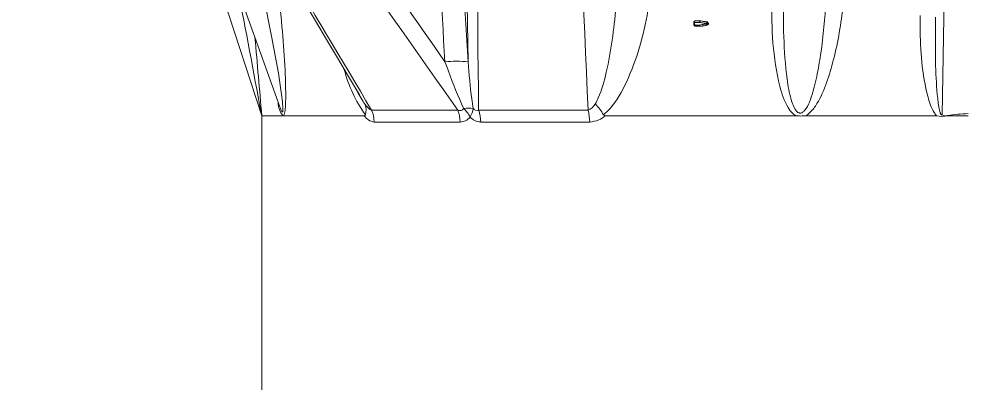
# Model space of a CAD drawing. Extents: x 8 to 113, y 2 to 87.
# Drawn here: x 45.588 to 48.987, y 20.408 to 21.711 of the extents above; entities that cross this region are included whole.
import ezdxf

# ---------------------------------------------------------------- set-up
doc = ezdxf.new("R2010")
doc.units = 0
doc.header["$MEASUREMENT"] = 0
doc.layers.add('OBJECT', color=7, linetype='CONTINUOUS')

msp = doc.modelspace()

# ---------------------------------------------------------------- linework, layer by layer
at = {"layer": 'OBJECT', "linetype": 'Continuous', "lineweight": 15}
for p, q in [((48.9355, 23.7393), (48.8949, 21.3682)), ((45.9465, 22.9301), (46.4572, 21.3647)), ((48.0046, 21.6989), (48.005, 21.6897)), ((48.0258, 21.6986), (48.0077, 21.6986)), ((48.0096, 21.7041), (48.0277, 21.7041)), ((48.0277, 21.7041), (48.0295, 21.7041)), ((48.0301, 21.704), (48.0284, 21.704)), ((48.051, 21.7005), (48.0528, 21.7005)), ((48.057, 21.6955), (48.055, 21.6955)), ((48.055, 21.6938), (48.057, 21.6938)), ((48.0081, 21.6894), (48.0261, 21.6894)), ((48.028, 21.6848), (48.01, 21.6848)), ((48.0301, 21.6848), (48.028, 21.6848)), ((48.0287, 21.6849), (48.0309, 21.6849)), ((48.0533, 21.6889), (48.0512, 21.6889)), ((46.8509, 21.3845), (47.1598, 21.3845)), ((47.2342, 21.3845), (47.6263, 21.3845)), ((46.4572, 21.3647), (46.4572, 18.7903)), ((46.5327, 21.3647), (46.4573, 21.3647)), ((46.8242, 21.3647), (46.5346, 21.3647)), ((48.3705, 21.3647), (47.6893, 21.3647)), ((48.8747, 21.3647), (48.4051, 21.3647)), ((48.9872, 21.3647), (48.9132, 21.3647)), ((47.1674, 21.3421), (46.8599, 21.3421)), ((47.632, 21.3421), (47.2415, 21.3421))]:
    msp.add_line(p, q, dxfattribs=at)
at = {"layer": 'OBJECT', "linetype": 'Continuous', "lineweight": 15, "flags": 128}
for points in [[(46.0174, 22.8044), (46.0428, 22.7335), (46.0952, 22.5872), (46.1439, 22.4513), (46.2116, 22.2623), (46.2774, 22.0786), (46.3008, 22.0132), (46.3315, 21.9274), (46.3702, 21.8195), (46.443, 21.6164), (46.5219, 21.3961)], [(46.5227, 21.3943), (46.5254, 21.3869), (46.529, 21.3798), (46.5305, 21.3784), (46.5313, 21.3784), (46.5323, 21.38), (46.5328, 21.3823), (46.5331, 21.3905), (46.5315, 21.4139), (46.5284, 21.4405), (46.5168, 21.5171), (46.4927, 21.6496), (46.4656, 21.7827), (46.4656, 21.7827), (46.4656, 21.7827)], [(48.0077, 21.6986), (48.0068, 21.6986), (48.0061, 21.6986), (48.0055, 21.6987), (48.005, 21.6987), (48.0047, 21.6988), (48.0046, 21.6989), (48.0046, 21.6989)], [(48.0077, 21.6986), (48.0077, 21.6996), (48.0078, 21.7007), (48.008, 21.7016), (48.0082, 21.7024), (48.0085, 21.7031), (48.0088, 21.7036), (48.0092, 21.704), (48.0096, 21.7041)], [(48.0277, 21.7041), (48.0273, 21.704), (48.0269, 21.7036), (48.0266, 21.7031), (48.0263, 21.7024), (48.0261, 21.7016), (48.0259, 21.7007), (48.0258, 21.6996), (48.0258, 21.6986)], [(48.0081, 21.6894), (48.0072, 21.6894), (48.0064, 21.6894), (48.0058, 21.6894), (48.0054, 21.6895), (48.0051, 21.6896), (48.005, 21.6897), (48.005, 21.6897)], [(48.0081, 21.6894), (48.0081, 21.6885), (48.0082, 21.6876), (48.0084, 21.6868), (48.0087, 21.6861), (48.009, 21.6856), (48.0093, 21.6852), (48.0096, 21.6849), (48.01, 21.6848)], [(48.0261, 21.6894), (48.0262, 21.6885), (48.0263, 21.6876), (48.0265, 21.6868), (48.0267, 21.6861), (48.027, 21.6856), (48.0273, 21.6852), (48.0277, 21.6849), (48.028, 21.6848)]]:
    msp.add_lwpolyline(points, dxfattribs=at)
at = {"layer": 'OBJECT', "linetype": 'Continuous', "lineweight": 15}
for centre, radius, start, end in [((104.7579, 61.848), 70.3293, 212.796078, 214.951612), ((63.8178, 21.9053), 16.6248, 173.61513, 181.19895), ((98.3592, 57.7552), 62.8029, 212.844915, 215.388947), ((64.5325, 21.6909), 17.301, 173.35496, 181.01476), ((96.1043, 50.9594), 57.4601, 208.458415, 210.913777), ((101.7276, 54.2874), 63.9848, 208.683276, 210.946028), ((-15.1588, 18.8003), 62.8382, 2.356981, 4.359465), ((22.6951, 17.1232), 24.1368, 10.15147, 11.21371), ((48.0096, 21.6991), 0.005, 90, 182.1361), ((48.0318, 21.6991), 0.00603, 125.0704, 184.64), ((48.0277, 21.6998), 0.00426, 81.0338, 89.9967), ((48.0546, 21.6955), 0.00611, 125.9576, 184.5053), ((48.0491, 21.7313), 0.0363, 269.1317, 279.366), ((48.0491, 21.7296), 0.0363, 269.1317, 279.366), ((48.0537, 21.6933), 0.00512, 179.8878, 240.2112), ((48.0501, 21.6957), 0.00489, 358.2202, 78.9307), ((48.0501, 21.6936), 0.0049, 282.0338, 1.7309), ((48.0518, 21.6954), 0.00516, 1.2679, 78.9005), ((48.0524, 21.6934), 0.00465, 281.289, 4.6857), ((48.01, 21.6898), 0.005, 182.1361, 270), ((48.0312, 21.6894), 0.00508, 179.8879, 241.0442), ((48.028, 21.6891), 0.00426, 270.0045, 279.9726), ((9.8181, 18.3032), 36.7668, 4.77643, 5.21443), ((47.155, 21.1844), 0.3753, 83.6435, 96.3565), ((47.2246, 21.6523), 0.4877, 194.5293, 215.6951), ((46.5922, 21.4121), 0.0761, 180.8788, 218.6102), ((46.8749, 21.4354), 0.0563, 210.8755, 244.7712), ((46.7699, 21.3842), 0.0609, 344.2986, 21.4771), ((46.7562, 21.3424), 0.1036, 359.8376, 23.9701), ((47.1669, 21.3988), 0.0159, 243.4123, 330.0818), ((47.0489, 21.3426), 0.1185, 359.7659, 20.7097), ((47.1978, 21.2688), 0.1232, 82.0197, 97.9803), ((47.0795, 21.2894), 0.1433, 29.566, 45.0644), ((47.1298, 21.4034), 0.086, 329.7625, 351.5832), ((47.2281, 21.3986), 0.0153, 210.4441, 293.4626), ((47.1186, 21.3426), 0.123, 359.755, 19.9122), ((47.6066, 21.4338), 0.0531, 291.7724, 329.0773), ((47.4774, 21.3428), 0.1546, 359.7346, 15.643), ((47.5181, 21.2744), 0.1882, 29.7509, 44.6119), ((46.4142, 21.3602), 0.0434, 5.8426, 23.1842), ((46.4573, 21.2855), 0.0791, 89.979, 90.0384), ((46.8247, 21.3686), 0.00399, 263.7552, 347.6407), ((47.1999, 21.3656), 0.01, 266.9963, 269.8431), ((47.1999, 21.3556), 0.0000884, 91.0273, 122.3492), ((47.2422, 21.3915), 0.0493, 219.4872, 269.2649), ((47.6882, 21.3731), 0.00852, 218.8412, 277.269), ((48.894, 21.4319), 0.0699, 253.9898, 286.0102), ((48.9076, 21.3859), 0.0218, 234.2872, 285.7451)]:
    msp.add_arc(centre, radius, start, end, dxfattribs=at)
for centre, major_axis, ratio, start_param, end_param in [((48.9745, 21.7129), (2.588, -0.348), 0.055314, 4.345572, 4.354964), ((48.9739, 21.713), (2.5834, -0.3473), 0.055314, 4.345867, 4.355276), ((49.0452, 21.6875), (2.5864, 0.3878), 0.061372, 1.95604, 1.96545), ((49.0443, 21.6873), (2.5809, 0.387), 0.061372, 1.95569, 1.96512), ((49.0072, 15.3513), (0, 6.0211), 0.312866, 0.010617, 0.049763)]:
    msp.add_ellipse(centre, major_axis=major_axis, ratio=ratio, start_param=start_param, end_param=end_param, dxfattribs=at)
for points, knots in [([(47.1135, 21.5574), (47.0887, 21.9654), (47.0365, 22.8246), (46.9845, 23.6837), (46.9572, 24.1349)], [0, 0, 0, 0, 0.474885, 1, 1, 1, 1]), ([(47.0273, 24.1349), (47.0571, 23.6837), (47.1139, 22.8246), (47.17, 21.9654), (47.1966, 21.5574)], [0, 0, 0, 0, 0.525115, 1, 1, 1, 1]), ([(48.3259, 21.7786), (48.3259, 21.7786), (48.3253, 21.7287), (48.3264, 21.6282), (48.3359, 21.5032), (48.352, 21.4209), (48.367, 21.3875), (48.3761, 21.3772), (48.3822, 21.3744), (48.3869, 21.3739), (48.3909, 21.3747), (48.3967, 21.3778), (48.4082, 21.3894), (48.4255, 21.4258), (48.4424, 21.4868), (48.4635, 21.6002), (48.4809, 21.7754), (48.4849, 21.9247), (48.484, 22.0105), (48.484, 22.0105)], [0, 0, 0, 0, 0.000002, 0.13936, 0.279474, 0.347575, 0.368421, 0.378922, 0.38408, 0.386608, 0.391877, 0.395455, 0.405533, 0.437777, 0.508199, 0.58355, 0.76063, 0.999998, 1, 1, 1, 1]), ([(48.5542, 22.0163), (48.5515, 21.9269), (48.5468, 21.7712), (48.5143, 21.5896), (48.4787, 21.4729), (48.4501, 21.4098), (48.4222, 21.3745), (48.4079, 21.3662), (48.4051, 21.3647)], [0, 0, 0, 0, 0.390225, 0.68028, 0.805388, 0.925806, 0.985975, 1, 1, 1, 1]), ([(47.6521, 21.4066), (47.6558, 21.4138), (47.6736, 21.4485), (47.6941, 21.5257), (47.7139, 21.6349), (47.7295, 21.7779), (47.7302, 21.884), (47.7306, 21.9496)], [0, 0, 0, 0, 0.047487, 0.228455, 0.440579, 0.654246, 1, 1, 1, 1]), ([(47.8594, 21.9569), (47.8555, 21.884), (47.8493, 21.7658), (47.8128, 21.6084), (47.7692, 21.4899), (47.7238, 21.4072), (47.6895, 21.3752), (47.6815, 21.3678)], [0, 0, 0, 0, 0.337985, 0.547773, 0.757119, 0.94375, 1, 1, 1, 1]), ([(46.5198, 21.7884), (46.5243, 21.7421), (46.5333, 21.6494), (46.5411, 21.5295), (46.5435, 21.4469), (46.5425, 21.4026), (46.5407, 21.3811), (46.5378, 21.3685), (46.5358, 21.3652), (46.5346, 21.3647), (46.5346, 21.3647)], [0, 0, 0, 0, 0.307452, 0.614313, 0.797966, 0.866182, 0.934529, 0.967169, 0.999915, 1, 1, 1, 1]), ([(48.3705, 21.3647), (48.3668, 21.3671), (48.3555, 21.3745), (48.3316, 21.4087), (48.3035, 21.4938), (48.2853, 21.6259), (48.2836, 21.7312), (48.2827, 21.7844)], [0, 0, 0, 0, 0.029981, 0.093332, 0.278774, 0.635587, 1, 1, 1, 1]), ([(48.0485, 21.6951), (48.0454, 21.6955), (48.0379, 21.6967), (48.0303, 21.6979), (48.0258, 21.6986)], [0, 0, 0, 0, 0.406354, 1, 1, 1, 1]), ([(48.0261, 21.6894), (48.0291, 21.6899), (48.0366, 21.6912), (48.0441, 21.6925), (48.0486, 21.6933)], [0, 0, 0, 0, 0.404822, 1, 1, 1, 1]), ([(48.0486, 21.6933), (48.0486, 21.6938), (48.0485, 21.6944), (48.0485, 21.6949), (48.0485, 21.6951)], [0, 0, 0, 0, 0.787748, 1, 1, 1, 1]), ([(48.055, 21.6955), (48.055, 21.6954), (48.055, 21.6948), (48.055, 21.6942), (48.055, 21.6938)], [0, 0, 0, 0, 0.212252, 1, 1, 1, 1]), ([(48.8747, 21.3647), (48.8716, 21.3685), (48.8562, 21.3879), (48.8365, 21.4536), (48.819, 21.5558), (48.8155, 21.6542), (48.8153, 21.7101), (48.8153, 21.7236)], [0, 0, 0, 0, 0.039993, 0.200812, 0.544359, 0.889223, 1, 1, 1, 1]), ([(48.8707, 21.7179), (48.8706, 21.6985), (48.8698, 21.6014), (48.8705, 21.4964), (48.8809, 21.407), (48.8833, 21.3922), (48.8853, 21.383), (48.8869, 21.3773), (48.8883, 21.3735), (48.8897, 21.3708), (48.891, 21.369), (48.8921, 21.3681), (48.893, 21.3678), (48.894, 21.3678), (48.8946, 21.3681), (48.8949, 21.3682)], [0, 0, 0, 0, 0.164357, 0.822196, 0.885309, 0.9243, 0.948656, 0.964116, 0.974164, 0.982967, 0.98928, 0.992193, 0.994667, 0.997159, 1, 1, 1, 1]), ([(47.1807, 21.3908), (47.1755, 21.4021), (47.1505, 21.4562), (47.1298, 21.5127), (47.1135, 21.5574)], [0, 0, 0, 0, 0.208057, 1, 1, 1, 1]), ([(47.1966, 21.5574), (47.2001, 21.5127), (47.2045, 21.4562), (47.2131, 21.4021), (47.2149, 21.3908)], [0, 0, 0, 0, 0.791943, 1, 1, 1, 1]), ([(46.8065, 21.4392), (46.8109, 21.4312), (46.8172, 21.4196), (46.8244, 21.4096), (46.8266, 21.4066)], [0, 0, 0, 0, 0.696285, 1, 1, 1, 1]), ([(46.4572, 21.3647), (46.4572, 21.3647), (46.4558, 21.3689), (46.4549, 21.3731), (46.454, 21.3773)], [0, 0, 0, 0, 0.021652, 1, 1, 1, 1]), ([(46.8599, 21.3421), (46.8529, 21.3437), (46.84, 21.3466), (46.8292, 21.359), (46.8242, 21.3647)], [0, 0, 0, 0, 0.540588, 1, 1, 1, 1]), ([(47.2041, 21.3601), (47.1986, 21.3549), (47.1874, 21.3442), (47.1742, 21.3428), (47.1674, 21.3421)], [0, 0, 0, 0, 0.489201, 1, 1, 1, 1]), ([(47.6893, 21.3647), (47.6811, 21.359), (47.6633, 21.3466), (47.643, 21.3437), (47.632, 21.3421)], [0, 0, 0, 0, 0.459412, 1, 1, 1, 1]), ([(48.4051, 21.3647), (48.3994, 21.3641), (48.3878, 21.3631), (48.3762, 21.3641), (48.3705, 21.3647)], [0, 0, 0, 0, 0.499988, 1, 1, 1, 1])]:
    msp.add_open_spline(points, degree=3, knots=knots, dxfattribs=at)
for points in [[(48.0077, 21.6986), (48.0081, 21.6894)], [(48.0295, 21.7041), (48.0301, 21.704)], [(48.057, 21.6938), (48.057, 21.6955)], [(48.0309, 21.6849), (48.0301, 21.6848)], [(46.8067, 21.4382), (46.7989, 21.4527)], [(46.5346, 21.3647), (46.5327, 21.3647)], [(48.9135, 21.3649), (48.9132, 21.3647)]]:
    msp.add_open_spline(points, degree=1, dxfattribs=at)

doc.saveas('drawing.dxf')
